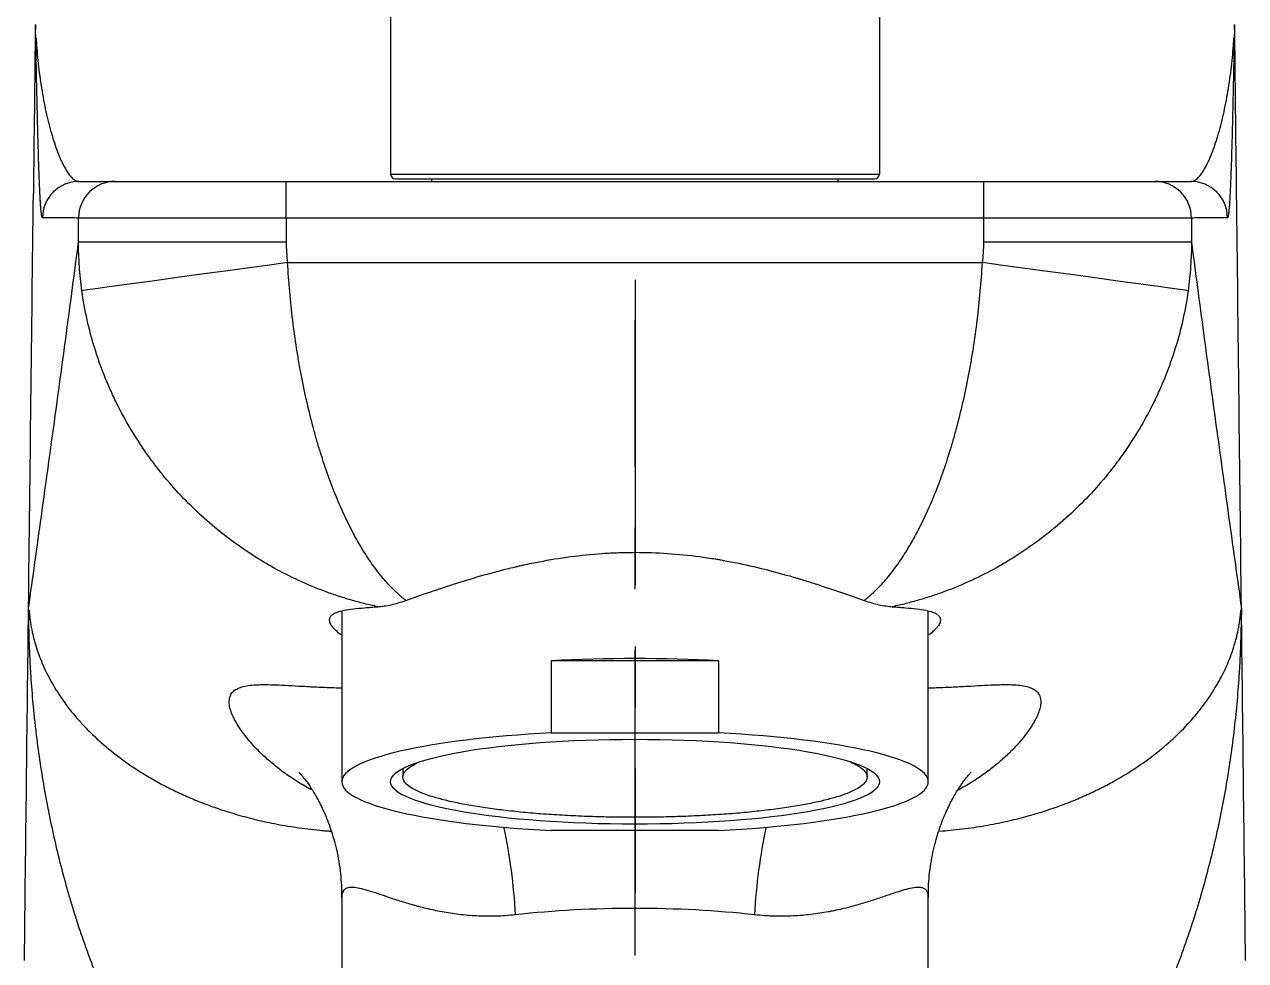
# Model space of a CAD drawing. Extents: x 0 to 1354, y 0 to 992.
# Drawn here: x 301.46 to 351.43, y 400.73 to 439.04 of the extents above; entities that cross this region are included whole.
import ezdxf

# ---------------------------------------------------------------- set-up
doc = ezdxf.new("R2010")
doc.units = 0
doc.header["$LTSCALE"] = 10
doc.header["$MEASUREMENT"] = 0
doc.linetypes.add('CENTER', pattern=[2, 1.25, -0.25, 0.25, -0.25])
doc.layers.add('1', color=7, linetype='CONTINUOUS')

msp = doc.modelspace()

# ---------------------------------------------------------------- linework, layer by layer
at = {"layer": '1', "color": 7, "linetype": 'Continuous', "lineweight": -3}
for p, q in [((316.447, 443.113), (316.447, 432.913)), ((336.447, 443.113), (336.447, 432.913)), ((316.447, 432.913), (336.447, 432.913)), ((312.176, 432.613), (340.718, 432.613)), ((312.176, 431.114), (312.176, 432.613)), ((316.647, 432.713), (336.247, 432.713)), ((318.128, 432.613), (318.128, 432.713)), ((334.765, 432.613), (334.765, 432.713)), ((340.718, 431.114), (340.718, 432.613)), ((340.718, 431.114), (312.176, 431.114)), ((312.23, 429.293), (340.664, 429.293)), ((314.447, 415.024), (314.447, 408.05)), ((338.447, 408.05), (338.447, 415.022)), ((329.875, 413.001), (323.019, 413.001)), ((323.019, 413.001), (323.019, 410.047)), ((329.875, 410.047), (329.875, 413.001)), ((323.019, 410.047), (329.875, 410.047)), ((316.947, 408.592), (316.947, 408.243)), ((335.947, 408.243), (335.947, 408.592)), ((329.875, 406.053), (323.019, 406.053)), ((314.447, 403.312), (314.447, 387.412)), ((338.447, 387.412), (338.447, 403.301))]:
    msp.add_line(p, q, dxfattribs=at)
at = {"layer": '1', "color": 7, "linetype": 'CENTER', "lineweight": -3}
msp.add_line((326.447, 428.585), (326.447, 403.499), dxfattribs=at)
at = {"layer": '1', "color": 1, "linetype": 'CENTER', "lineweight": -3}
msp.add_line((326.447, 380.934), (326.447, 426.94), dxfattribs=at)
at = {"layer": '1', "color": 7, "linetype": 'Continuous', "lineweight": -3}
for centre, start, end in [((316.647, 432.913), 180, 270), ((336.247, 432.913), 270, 0)]:
    msp.add_arc(centre, 0.2, start, end, dxfattribs=at)
for centre, major_axis, ratio, start_param, end_param in [((303.699, 431.113), (0, -1.5), 0.999847, 3.141593, 4.703272), ((305.177, 431.113), (0, -1.5), 0.999845, 3.141593, 4.711017), ((347.717, 431.113), (0, -1.5), 0.999845, 1.572168, 3.141593), ((349.194, 431.113), (0, -1.5), 0.999847, 1.579913, 3.141593), ((312.174, 430.118), (-8.5, 0.012), 0.000744, 4.71239, 6.265413), ((340.719, 430.118), (-8.5, -0.012), 0.000744, 3.159365, 4.712388), ((312.23, 429.286), (8.422, 1.145), 0.000738, 1.570696, 3.104867), ((340.664, 429.286), (8.422, -1.145), 0.000738, 0.036725, 1.570897), ((326.447, 411.004), (12, 0), 0.173648, 1.281109, 1.860483), ((326.447, 408.05), (-12, 0), 0.173648, 5.002076, 7.564295), ((326.447, 408.05), (-12, 0), 0.173648, 1.860483, 4.422702), ((317.684, 402.605), (-0.595, 9.481), 0.406895, 4.686872, 5.073986), ((335.209, 402.605), (-0.595, -9.481), 0.406895, 4.350792, 4.737906), ((326.447, 399.846), (12, 0), 0.251802, 1.151014, 1.990579)]:
    msp.add_ellipse(centre, major_axis=major_axis, ratio=ratio, start_param=start_param, end_param=end_param, dxfattribs=at)
msp.add_ellipse((326.447, 408.05), major_axis=(-10, 0), ratio=0.173648, dxfattribs=at)
for points in [[(301.909, 439.037), (301.882, 436.731), (301.855, 434.425), (301.828, 432.118)], [(301.93, 438.358), (301.923, 438.583), (301.916, 438.809), (301.909, 439.037)], [(350.984, 439.037), (350.977, 438.808), (350.97, 438.58), (350.963, 438.355)], [(351.065, 432.118), (351.038, 434.425), (351.011, 436.731), (350.984, 439.037)], [(301.921, 438.358), (301.928, 438.401), (301.935, 438.444), (301.941, 438.487)], [(350.953, 438.484), (350.959, 438.441), (350.965, 438.398), (350.972, 438.355)], [(301.63, 415.152), (301.696, 420.808), (301.762, 426.463), (301.828, 432.118)], [(351.263, 415.152), (351.197, 420.807), (351.131, 426.463), (351.065, 432.118)], [(303.676, 430.13), (303.676, 430.458), (303.676, 430.787), (303.677, 431.115)], [(312.176, 431.114), (312.175, 430.785), (312.175, 430.455), (312.174, 430.125)], [(340.719, 430.125), (340.719, 430.455), (340.718, 430.785), (340.718, 431.114)], [(349.217, 431.115), (349.217, 430.787), (349.218, 430.458), (349.218, 430.13)], [(303.813, 428.142), (303.767, 428.472), (303.699, 429.133), (303.676, 429.797), (303.676, 430.13)], [(312.174, 430.125), (312.174, 429.846), (312.192, 429.569), (312.23, 429.293)], [(340.664, 429.293), (340.701, 429.569), (340.72, 429.846), (340.719, 430.125)], [(349.218, 430.13), (349.218, 429.797), (349.195, 429.133), (349.126, 428.472), (349.08, 428.142)], [(301.462, 400.732), (301.518, 405.539), (301.574, 410.346), (301.63, 415.153)], [(301.653, 414.702), (301.652, 414.824), (301.653, 414.945), (301.655, 415.066)], [(351.239, 415.066), (351.241, 414.945), (351.241, 414.824), (351.241, 414.702)], [(351.432, 400.732), (351.376, 405.539), (351.32, 410.346), (351.263, 415.153)]]:
    msp.add_open_spline(points, degree=3, dxfattribs=at)
for points, knots in [([(302.15, 431.351), (302.145, 431.399), (302.14, 431.454), (302.128, 431.598), (302.121, 431.692), (302.112, 431.847), (302.108, 431.902), (302.102, 432.016), (302.099, 432.076), (302.09, 432.262), (302.084, 432.395), (302.066, 432.817), (302.055, 433.131), (302.038, 433.64), (302.033, 433.816), (302.025, 434.088), (302.023, 434.18), (302.017, 434.366), (302.015, 434.46), (302.002, 434.938), (301.993, 435.338), (301.979, 435.956), (301.974, 436.166), (301.965, 436.59), (301.96, 436.805), (301.954, 437.131), (301.952, 437.241), (301.947, 437.46), (301.945, 437.571), (301.941, 437.793), (301.939, 437.904), (301.935, 438.073), (301.934, 438.129), (301.932, 438.243), (301.931, 438.3), (301.93, 438.357)], [0, 0, 0, 0, 0.055147, 0.055147, 0.127828, 0.127828, 0.164168, 0.164168, 0.200509, 0.200509, 0.27319, 0.27319, 0.418552, 0.418552, 0.491233, 0.491233, 0.527573, 0.527573, 0.563914, 0.563914, 0.709276, 0.709276, 0.781957, 0.781957, 0.854638, 0.854638, 0.890978, 0.890978, 0.927319, 0.927319, 0.963659, 0.963659, 0.98183, 0.98183, 1, 1, 1, 1]), ([(301.941, 438.487), (301.943, 438.441), (301.946, 438.396), (301.951, 438.307), (301.954, 438.262), (301.963, 438.129), (301.969, 438.041), (301.991, 437.778), (302.007, 437.605), (302.044, 437.262), (302.064, 437.092), (302.109, 436.755), (302.134, 436.589), (302.214, 436.096), (302.274, 435.777), (302.376, 435.316), (302.411, 435.166), (302.485, 434.872), (302.524, 434.729), (302.644, 434.313), (302.73, 434.054), (302.864, 433.702), (302.91, 433.59), (302.98, 433.434), (303.004, 433.383), (303.052, 433.286), (303.076, 433.24), (303.148, 433.107), (303.197, 433.026), (303.296, 432.885), (303.346, 432.823), (303.446, 432.722), (303.496, 432.682), (303.598, 432.628), (303.648, 432.613), (303.699, 432.613)], [0, 0, 0, 0, 0.015625, 0.015625, 0.03125, 0.03125, 0.0625, 0.0625, 0.125, 0.125, 0.1875, 0.1875, 0.25, 0.25, 0.375, 0.375, 0.4375, 0.4375, 0.5, 0.5, 0.625, 0.625, 0.6875, 0.6875, 0.71875, 0.71875, 0.75, 0.75, 0.8125, 0.8125, 0.875, 0.875, 0.9375, 0.9375, 1, 1, 1, 1]), ([(349.194, 432.613), (349.245, 432.613), (349.296, 432.628), (349.397, 432.682), (349.448, 432.722), (349.548, 432.823), (349.598, 432.885), (349.696, 433.026), (349.745, 433.107), (349.842, 433.284), (349.889, 433.381), (349.96, 433.537), (349.983, 433.591), (350.029, 433.702), (350.051, 433.759), (350.164, 434.053), (350.249, 434.312), (350.369, 434.727), (350.408, 434.87), (350.482, 435.163), (350.517, 435.314), (350.585, 435.621), (350.617, 435.778), (350.678, 436.096), (350.706, 436.258), (350.759, 436.587), (350.784, 436.753), (350.829, 437.089), (350.849, 437.259), (350.886, 437.603), (350.903, 437.776), (350.924, 438.038), (350.931, 438.126), (350.94, 438.259), (350.942, 438.304), (350.948, 438.394), (350.95, 438.439), (350.953, 438.484)], [0, 0, 0, 0, 0.0625, 0.0625, 0.125, 0.125, 0.1875, 0.1875, 0.25, 0.25, 0.3125, 0.3125, 0.34375, 0.34375, 0.375, 0.375, 0.5, 0.5, 0.5625, 0.5625, 0.625, 0.625, 0.6875, 0.6875, 0.75, 0.75, 0.8125, 0.8125, 0.875, 0.875, 0.9375, 0.9375, 0.96875, 0.96875, 0.984375, 0.984375, 1, 1, 1, 1]), ([(350.963, 438.354), (350.962, 438.297), (350.961, 438.239), (350.959, 438.126), (350.958, 438.069), (350.955, 437.901), (350.953, 437.789), (350.946, 437.456), (350.942, 437.237), (350.933, 436.802), (350.929, 436.587), (350.919, 436.163), (350.915, 435.953), (350.905, 435.54), (350.901, 435.337), (350.893, 435.038), (350.891, 434.94), (350.886, 434.744), (350.884, 434.648), (350.876, 434.361), (350.871, 434.175), (350.861, 433.814), (350.855, 433.638), (350.839, 433.13), (350.828, 432.816), (350.813, 432.464), (350.81, 432.395), (350.805, 432.296), (350.804, 432.263), (350.801, 432.199), (350.793, 432.041), (350.785, 431.899), (350.772, 431.691), (350.766, 431.598), (350.755, 431.469), (350.751, 431.425), (350.747, 431.386)], [0, 0, 0, 0, 0.018408, 0.018408, 0.036816, 0.036816, 0.073632, 0.073632, 0.147265, 0.147265, 0.220897, 0.220897, 0.294529, 0.294529, 0.368161, 0.368161, 0.404978, 0.404978, 0.441794, 0.441794, 0.515426, 0.515426, 0.589058, 0.589058, 0.736323, 0.736323, 0.773139, 0.773139, 0.791547, 0.791547, 0.809955, 0.883587, 0.883587, 0.95722, 0.95722, 1, 1, 1, 1]), ([(303.699, 432.613), (303.945, 432.613), (304.191, 432.613), (304.683, 432.613), (304.93, 432.613), (305.177, 432.613)], [0, 0, 0, 0, 0.5, 0.5, 1, 1, 1, 1]), ([(305.177, 432.613), (305.181, 432.613), (305.211, 432.613), (305.285, 432.613), (305.346, 432.613), (305.358, 432.613), (305.385, 432.613), (305.427, 432.613), (305.475, 432.613), (305.579, 432.613), (305.737, 432.613), (305.935, 432.613), (306.099, 432.613), (306.156, 432.613), (306.246, 432.613), (306.277, 432.613), (306.339, 432.613), (306.37, 432.613), (306.531, 432.613), (306.804, 432.613), (307.11, 432.613), (307.432, 432.613), (307.602, 432.613), (307.824, 432.613), (307.869, 432.613), (307.959, 432.613), (308.096, 432.613), (308.235, 432.613), (308.518, 432.613), (308.906, 432.613), (309.316, 432.613), (309.63, 432.613), (309.737, 432.613), (309.898, 432.613), (309.952, 432.613), (310.061, 432.613), (310.115, 432.613), (310.387, 432.613), (310.825, 432.613), (311.271, 432.613), (311.721, 432.613), (311.947, 432.613), (312.176, 432.613)], [0, 0, 0, 0, 0.0625, 0.125, 0.125, 0.140625, 0.140625, 0.15625, 0.1875, 0.1875, 0.25, 0.3125, 0.3125, 0.34375, 0.34375, 0.359375, 0.359375, 0.375, 0.375, 0.4375, 0.5, 0.5, 0.5625, 0.5625, 0.578125, 0.578125, 0.59375, 0.625, 0.625, 0.6875, 0.75, 0.75, 0.78125, 0.78125, 0.796875, 0.796875, 0.8125, 0.8125, 0.875, 0.9375, 0.9375, 1, 1, 1, 1]), ([(340.718, 432.613), (340.946, 432.613), (341.401, 432.613), (341.851, 432.613), (342.131, 432.613), (342.187, 432.613), (342.299, 432.613), (342.465, 432.613), (342.628, 432.613), (342.953, 432.613), (343.378, 432.613), (343.787, 432.613), (344.087, 432.613), (344.187, 432.613), (344.334, 432.613), (344.383, 432.613), (344.479, 432.613), (344.527, 432.613), (344.764, 432.613), (345.129, 432.613), (345.465, 432.613), (345.787, 432.613), (345.941, 432.613), (346.124, 432.613), (346.16, 432.613), (346.231, 432.613), (346.335, 432.613), (346.434, 432.613), (346.625, 432.613), (346.861, 432.613), (347.06, 432.613), (347.194, 432.613), (347.236, 432.613), (347.296, 432.613), (347.316, 432.613), (347.353, 432.613), (347.371, 432.613), (347.457, 432.613), (347.573, 432.613), (347.646, 432.613), (347.698, 432.613), (347.713, 432.613), (347.717, 432.613)], [0, 0, 0, 0, 0.0625, 0.125, 0.125, 0.140625, 0.140625, 0.15625, 0.1875, 0.1875, 0.25, 0.3125, 0.3125, 0.34375, 0.34375, 0.359375, 0.359375, 0.375, 0.375, 0.4375, 0.5, 0.5, 0.5625, 0.5625, 0.578125, 0.578125, 0.59375, 0.625, 0.625, 0.6875, 0.75, 0.75, 0.78125, 0.78125, 0.796875, 0.796875, 0.8125, 0.8125, 0.875, 0.9375, 0.9375, 1, 1, 1, 1]), ([(347.717, 432.613), (347.964, 432.613), (348.21, 432.613), (348.703, 432.613), (348.948, 432.613), (349.194, 432.613)], [0, 0, 0, 0, 0.5, 0.5, 1, 1, 1, 1]), ([(302.2, 431.127), (302.192, 431.127), (302.184, 431.143), (302.17, 431.204), (302.162, 431.249), (302.154, 431.321), (302.152, 431.335), (302.15, 431.351)], [0, 0, 0, 0, 0.44618, 0.44618, 0.89236, 0.89236, 1, 1, 1, 1]), ([(350.747, 431.386), (350.744, 431.357), (350.741, 431.331), (350.731, 431.249), (350.724, 431.204), (350.709, 431.143), (350.702, 431.127), (350.694, 431.127)], [0, 0, 0, 0, 0.173213, 0.173213, 0.586606, 0.586606, 1, 1, 1, 1]), ([(303.677, 431.115), (303.43, 431.119), (303.183, 431.121), (302.691, 431.125), (302.445, 431.126), (302.2, 431.127)], [0, 0, 0, 0, 0.5, 0.5, 1, 1, 1, 1]), ([(312.176, 431.114), (311.898, 431.114), (311.623, 431.115), (311.077, 431.115), (310.806, 431.115), (310.269, 431.115), (310.003, 431.115), (309.673, 431.115), (309.607, 431.115), (309.476, 431.115), (309.41, 431.115), (309.214, 431.115), (309.085, 431.115), (308.703, 431.115), (308.206, 431.115), (307.735, 431.115), (307.391, 431.115), (307.278, 431.115), (307.111, 431.115), (307.056, 431.115), (306.946, 431.115), (306.891, 431.115), (306.622, 431.115), (306.416, 431.115), (306.025, 431.116), (305.653, 431.116), (305.321, 431.116), (305.127, 431.116), (305.069, 431.116), (305.013, 431.116), (304.976, 431.116), (304.957, 431.116), (304.867, 431.116), (304.797, 431.116), (304.598, 431.116), (304.357, 431.116), (304.165, 431.116), (304.039, 431.116), (304, 431.116), (303.947, 431.116), (303.93, 431.116), (303.897, 431.116), (303.882, 431.116), (303.809, 431.115), (303.719, 431.115), (303.682, 431.115), (303.677, 431.115)], [0, 0, 0, 0, 0.0625, 0.0625, 0.125, 0.125, 0.1875, 0.1875, 0.203125, 0.203125, 0.21875, 0.21875, 0.25, 0.25, 0.3125, 0.375, 0.375, 0.40625, 0.40625, 0.421875, 0.421875, 0.4375, 0.4375, 0.5, 0.5, 0.5625, 0.625, 0.625, 0.640625, 0.648437, 0.648437, 0.65625, 0.65625, 0.6875, 0.6875, 0.75, 0.8125, 0.8125, 0.84375, 0.84375, 0.859375, 0.859375, 0.875, 0.875, 0.9375, 1, 1, 1, 1]), ([(349.217, 431.115), (349.212, 431.115), (349.193, 431.115), (349.131, 431.115), (349.086, 431.115), (348.971, 431.116), (348.901, 431.116), (348.796, 431.116), (348.774, 431.116), (348.729, 431.116), (348.706, 431.116), (348.633, 431.116), (348.582, 431.116), (348.419, 431.116), (348.178, 431.116), (347.891, 431.116), (347.659, 431.116), (347.579, 431.116), (347.454, 431.116), (347.412, 431.116), (347.326, 431.116), (347.282, 431.116), (347.06, 431.116), (346.873, 431.116), (346.482, 431.115), (346.074, 431.115), (345.631, 431.115), (345.343, 431.115), (345.256, 431.115), (345.168, 431.115), (345.109, 431.115), (345.079, 431.115), (344.93, 431.115), (344.809, 431.115), (344.444, 431.115), (343.948, 431.115), (343.432, 431.115), (343.038, 431.115), (342.905, 431.115), (342.704, 431.115), (342.637, 431.115), (342.502, 431.115), (342.434, 431.115), (342.094, 431.115), (341.548, 431.115), (340.995, 431.114), (340.718, 431.114)], [0, 0, 0, 0, 0.0625, 0.0625, 0.125, 0.125, 0.1875, 0.1875, 0.203125, 0.203125, 0.21875, 0.21875, 0.25, 0.25, 0.3125, 0.375, 0.375, 0.40625, 0.40625, 0.421875, 0.421875, 0.4375, 0.4375, 0.5, 0.5, 0.5625, 0.625, 0.625, 0.640625, 0.648437, 0.648437, 0.65625, 0.65625, 0.6875, 0.6875, 0.75, 0.8125, 0.8125, 0.84375, 0.84375, 0.859375, 0.859375, 0.875, 0.875, 0.9375, 1, 1, 1, 1]), ([(350.694, 431.127), (350.448, 431.126), (350.202, 431.125), (349.71, 431.121), (349.464, 431.119), (349.217, 431.115)], [0, 0, 0, 0, 0.5, 0.5, 1, 1, 1, 1]), ([(301.63, 415.151), (301.805, 416.404), (301.98, 417.657), (302.328, 420.16), (302.501, 421.411), (302.844, 423.91), (303.014, 425.157), (303.265, 427.026), (303.349, 427.648), (303.514, 428.89), (303.595, 429.511), (303.676, 430.13)], [0, 0, 0, 0, 0.25, 0.25, 0.5, 0.5, 0.75, 0.75, 0.875, 0.875, 1, 1, 1, 1]), ([(349.218, 430.13), (349.298, 429.511), (349.38, 428.89), (349.545, 427.648), (349.628, 427.026), (349.88, 425.157), (350.05, 423.91), (350.393, 421.411), (350.566, 420.16), (350.913, 417.657), (351.088, 416.404), (351.264, 415.151)], [0, 0, 0, 0, 0.125, 0.125, 0.25, 0.25, 0.5, 0.5, 0.75, 0.75, 1, 1, 1, 1]), ([(317.072, 415.47), (317.035, 415.498), (316.998, 415.527), (316.924, 415.587), (316.887, 415.617), (316.777, 415.712), (316.63, 415.844), (316.485, 415.991), (316.376, 416.105), (316.34, 416.144), (316.268, 416.224), (316.232, 416.264), (316.053, 416.472), (315.771, 416.828), (315.497, 417.234), (315.295, 417.558), (315.228, 417.669), (315.129, 417.841), (315.096, 417.899), (315.03, 418.016), (314.997, 418.075), (314.835, 418.376), (314.583, 418.877), (314.344, 419.419), (314.113, 419.982), (314, 420.274), (313.783, 420.88), (313.678, 421.193), (313.552, 421.599), (313.527, 421.681), (313.477, 421.846), (313.452, 421.93), (313.38, 422.18), (313.333, 422.349), (313.195, 422.861), (313.108, 423.21), (312.945, 423.921), (312.869, 424.284), (312.762, 424.84), (312.728, 425.027), (312.678, 425.31), (312.662, 425.405), (312.631, 425.595), (312.616, 425.69), (312.541, 426.166), (312.434, 426.934), (312.351, 427.713), (312.281, 428.498), (312.252, 428.894), (312.23, 429.293)], [0, 0, 0, 0, 0.015625, 0.015625, 0.03125, 0.03125, 0.0625, 0.09375, 0.09375, 0.109375, 0.109375, 0.125, 0.125, 0.1875, 0.25, 0.25, 0.28125, 0.28125, 0.296875, 0.296875, 0.3125, 0.3125, 0.375, 0.4375, 0.4375, 0.5, 0.5, 0.5625, 0.5625, 0.578125, 0.578125, 0.59375, 0.59375, 0.625, 0.625, 0.6875, 0.6875, 0.75, 0.75, 0.78125, 0.78125, 0.796875, 0.796875, 0.8125, 0.8125, 0.875, 0.9375, 0.9375, 1, 1, 1, 1]), ([(335.821, 415.47), (335.859, 415.498), (335.896, 415.527), (335.969, 415.587), (336.006, 415.617), (336.117, 415.712), (336.263, 415.844), (336.409, 415.991), (336.517, 416.105), (336.553, 416.144), (336.625, 416.224), (336.661, 416.264), (336.84, 416.472), (337.122, 416.828), (337.396, 417.234), (337.598, 417.558), (337.665, 417.669), (337.765, 417.841), (337.798, 417.899), (337.864, 418.016), (337.896, 418.075), (338.059, 418.376), (338.311, 418.877), (338.549, 419.419), (338.781, 419.982), (338.893, 420.274), (339.11, 420.88), (339.215, 421.193), (339.342, 421.599), (339.367, 421.681), (339.417, 421.846), (339.441, 421.93), (339.514, 422.18), (339.561, 422.349), (339.699, 422.861), (339.785, 423.21), (339.948, 423.921), (340.025, 424.284), (340.132, 424.84), (340.166, 425.027), (340.215, 425.31), (340.231, 425.405), (340.263, 425.595), (340.278, 425.69), (340.353, 426.166), (340.46, 426.934), (340.542, 427.713), (340.612, 428.498), (340.641, 428.894), (340.664, 429.293)], [0, 0, 0, 0, 0.015625, 0.015625, 0.03125, 0.03125, 0.0625, 0.09375, 0.09375, 0.109375, 0.109375, 0.125, 0.125, 0.1875, 0.25, 0.25, 0.28125, 0.28125, 0.296875, 0.296875, 0.3125, 0.3125, 0.375, 0.4375, 0.4375, 0.5, 0.5, 0.5625, 0.5625, 0.578125, 0.578125, 0.59375, 0.59375, 0.625, 0.625, 0.6875, 0.6875, 0.75, 0.75, 0.78125, 0.78125, 0.796875, 0.796875, 0.8125, 0.8125, 0.875, 0.9375, 0.9375, 1, 1, 1, 1]), ([(315.919, 415.212), (315.827, 415.231), (315.734, 415.251), (315.551, 415.294), (315.459, 415.316), (315.184, 415.385), (314.819, 415.483), (314.366, 415.624), (314.096, 415.716), (313.916, 415.78), (313.827, 415.812), (313.38, 415.98), (312.675, 416.274), (311.992, 416.621), (311.486, 416.902), (311.236, 417.047), (310.988, 417.201), (310.824, 417.304), (310.742, 417.357), (310.336, 417.625), (309.704, 418.076), (309.106, 418.572), (308.527, 419.092), (308.246, 419.363), (307.703, 419.929), (307.44, 420.223), (307.123, 420.607), (307.06, 420.684), (306.936, 420.841), (306.875, 420.92), (306.692, 421.159), (306.574, 421.32), (306.229, 421.811), (306.012, 422.146), (305.603, 422.834), (305.411, 423.186), (305.144, 423.727), (305.058, 423.91), (304.955, 424.141), (304.935, 424.188), (304.894, 424.28), (304.835, 424.42), (304.777, 424.56), (304.59, 425.029), (304.322, 425.787), (304.116, 426.562), (303.941, 427.345), (303.869, 427.741), (303.813, 428.142)], [0, 0, 0, 0, 0.015625, 0.015625, 0.03125, 0.03125, 0.0625, 0.09375, 0.109375, 0.109375, 0.125, 0.125, 0.1875, 0.25, 0.25, 0.28125, 0.296875, 0.296875, 0.3125, 0.3125, 0.375, 0.4375, 0.4375, 0.5, 0.5, 0.5625, 0.5625, 0.578125, 0.578125, 0.59375, 0.59375, 0.625, 0.625, 0.6875, 0.6875, 0.75, 0.75, 0.78125, 0.78125, 0.789062, 0.789062, 0.796875, 0.8125, 0.8125, 0.875, 0.9375, 0.9375, 1, 1, 1, 1]), ([(349.08, 428.142), (349.025, 427.741), (348.953, 427.345), (348.778, 426.562), (348.571, 425.787), (348.303, 425.029), (348.116, 424.56), (348.059, 424.42), (347.999, 424.28), (347.959, 424.188), (347.939, 424.141), (347.836, 423.91), (347.75, 423.727), (347.482, 423.186), (347.291, 422.834), (346.882, 422.146), (346.665, 421.811), (346.319, 421.32), (346.201, 421.159), (346.019, 420.92), (345.957, 420.841), (345.833, 420.684), (345.77, 420.607), (345.454, 420.223), (345.191, 419.929), (344.647, 419.363), (344.367, 419.092), (343.787, 418.572), (343.19, 418.076), (342.558, 417.625), (342.151, 417.357), (342.07, 417.304), (341.905, 417.201), (341.658, 417.047), (341.407, 416.902), (340.902, 416.621), (340.218, 416.274), (339.514, 415.98), (339.067, 415.812), (338.977, 415.78), (338.798, 415.716), (338.528, 415.624), (338.075, 415.483), (337.71, 415.385), (337.435, 415.316), (337.343, 415.294), (337.159, 415.251), (337.067, 415.231), (336.975, 415.212)], [0, 0, 0, 0, 0.0625, 0.0625, 0.125, 0.1875, 0.1875, 0.203125, 0.210938, 0.210938, 0.21875, 0.21875, 0.25, 0.25, 0.3125, 0.3125, 0.375, 0.375, 0.40625, 0.40625, 0.421875, 0.421875, 0.4375, 0.4375, 0.5, 0.5, 0.5625, 0.5625, 0.625, 0.6875, 0.6875, 0.703125, 0.703125, 0.71875, 0.75, 0.75, 0.8125, 0.875, 0.875, 0.890625, 0.890625, 0.90625, 0.9375, 0.96875, 0.96875, 0.984375, 0.984375, 1, 1, 1, 1]), ([(317.072, 415.47), (317.364, 415.571), (317.672, 415.679), (318.08, 415.819), (318.163, 415.848), (318.289, 415.89), (318.331, 415.904), (318.416, 415.933), (318.629, 416.004), (318.846, 416.076), (319.377, 416.247), (319.743, 416.36), (320.498, 416.578), (320.888, 416.683), (321.391, 416.806), (321.492, 416.831), (321.646, 416.866), (321.697, 416.878), (321.8, 416.901), (322.058, 416.959), (322.318, 417.012), (322.946, 417.133), (323.371, 417.203), (324.231, 417.317), (324.667, 417.361), (325.33, 417.406), (325.553, 417.418), (325.833, 417.427), (325.889, 417.429), (326.001, 417.432), (326.17, 417.435), (326.337, 417.437), (326.896, 417.437), (327.339, 417.421), (328.219, 417.362), (328.655, 417.318), (329.306, 417.231), (329.522, 417.2), (329.791, 417.156), (329.844, 417.147), (329.952, 417.128), (330.112, 417.1), (330.271, 417.071), (330.796, 416.97), (331.206, 416.879), (332.006, 416.683), (332.396, 416.578), (332.871, 416.441), (333.012, 416.399), (333.153, 416.357), (333.246, 416.329), (333.292, 416.315), (333.523, 416.244), (333.704, 416.187), (334.235, 416.015), (334.574, 415.902), (335.22, 415.68), (335.529, 415.572), (335.821, 415.47)], [0, 0, 0, 0, 0.0625, 0.0625, 0.078125, 0.078125, 0.085938, 0.085938, 0.09375, 0.125, 0.125, 0.1875, 0.1875, 0.25, 0.25, 0.265625, 0.265625, 0.273438, 0.273438, 0.28125, 0.3125, 0.3125, 0.375, 0.375, 0.4375, 0.4375, 0.46875, 0.46875, 0.476563, 0.476563, 0.484375, 0.5, 0.5, 0.5625, 0.5625, 0.625, 0.625, 0.65625, 0.65625, 0.664063, 0.664063, 0.671875, 0.6875, 0.6875, 0.75, 0.75, 0.8125, 0.8125, 0.828125, 0.835938, 0.835938, 0.84375, 0.84375, 0.875, 0.875, 0.9375, 0.9375, 1, 1, 1, 1]), ([(315.919, 415.212), (316.091, 415.224), (316.274, 415.252), (316.658, 415.338), (316.86, 415.396), (317.072, 415.47)], [0, 0, 0, 0, 0.5, 0.5, 1, 1, 1, 1]), ([(335.821, 415.47), (336.033, 415.396), (336.235, 415.338), (336.62, 415.252), (336.802, 415.224), (336.975, 415.212)], [0, 0, 0, 0, 0.5, 0.5, 1, 1, 1, 1]), ([(301.643, 414.72), (301.643, 414.731), (301.641, 414.753), (301.639, 414.786), (301.637, 414.818), (301.636, 414.85), (301.635, 414.881), (301.633, 414.912), (301.632, 414.943), (301.631, 414.974), (301.631, 415.005), (301.63, 415.035), (301.63, 415.065), (301.63, 415.094), (301.63, 415.124), (301.63, 415.143), (301.63, 415.153)], [0, 0, 0, 0, 0.072845, 0.14547, 0.217875, 0.290061, 0.362028, 0.433778, 0.50531, 0.576625, 0.647724, 0.718608, 0.789277, 0.859731, 0.929972, 1, 1, 1, 1]), ([(301.655, 415.066), (301.656, 415.044), (301.657, 415.024), (301.66, 414.985), (301.662, 414.966), (301.666, 414.911), (301.67, 414.877), (301.677, 414.809), (301.681, 414.776), (301.689, 414.71), (301.693, 414.678), (301.707, 414.582), (301.717, 414.519), (301.738, 414.393), (301.75, 414.33), (301.787, 414.144), (301.816, 414.02), (301.88, 413.774), (301.915, 413.652), (302.033, 413.285), (302.125, 413.043), (302.338, 412.56), (302.459, 412.32), (302.73, 411.843), (302.881, 411.606), (303.215, 411.134), (303.397, 410.9), (303.647, 410.61), (303.698, 410.552), (303.802, 410.437), (303.855, 410.379), (304.018, 410.207), (304.131, 410.093), (304.482, 409.753), (304.734, 409.53), (305.277, 409.092), (305.568, 408.877), (305.959, 408.614), (306.039, 408.562), (306.201, 408.458), (306.283, 408.407), (306.534, 408.253), (306.707, 408.153), (307.065, 407.954), (307.25, 407.857), (307.633, 407.666), (307.83, 407.573), (308.24, 407.39), (308.451, 407.301), (308.889, 407.128), (309.116, 407.044), (309.469, 406.923), (309.588, 406.883), (309.832, 406.805), (309.956, 406.767), (310.333, 406.655), (310.593, 406.585), (311.13, 406.453), (311.408, 406.391), (311.983, 406.278), (312.281, 406.226), (312.899, 406.136), (313.22, 406.096), (313.639, 406.057), (313.723, 406.049), (313.87, 406.037), (313.933, 406.033), (313.996, 406.028)], [0, 0, 0, 0, 0.004247, 0.004247, 0.008494, 0.008494, 0.016988, 0.016988, 0.025482, 0.025482, 0.033975, 0.033975, 0.050963, 0.050963, 0.067951, 0.067951, 0.101926, 0.101926, 0.135902, 0.135902, 0.203853, 0.203853, 0.271804, 0.271804, 0.339755, 0.339755, 0.407706, 0.407706, 0.424693, 0.424693, 0.441681, 0.441681, 0.475657, 0.475657, 0.543608, 0.543608, 0.611558, 0.611558, 0.628546, 0.628546, 0.645534, 0.645534, 0.679509, 0.679509, 0.713485, 0.713485, 0.74746, 0.74746, 0.781436, 0.781436, 0.815411, 0.815411, 0.832399, 0.832399, 0.849387, 0.849387, 0.883362, 0.883362, 0.917338, 0.917338, 0.951313, 0.951313, 0.985289, 0.985289, 0.993782, 0.993782, 1, 1, 1, 1]), ([(314.42, 414.056), (314.338, 414.117), (314.267, 414.177), (314.17, 414.27), (314.137, 414.304), (314.094, 414.355), (314.08, 414.371), (314.055, 414.404), (314.044, 414.42), (313.991, 414.499), (313.964, 414.559), (313.942, 414.668), (313.95, 414.769), (314.019, 414.852), (314.094, 414.908), (314.123, 414.926), (314.173, 414.951), (314.19, 414.959), (314.227, 414.974), (314.246, 414.982), (314.347, 415.018), (314.442, 415.043), (314.661, 415.088), (314.784, 415.107), (315.06, 415.14), (315.212, 415.156), (315.42, 415.173), (315.462, 415.177), (315.549, 415.184), (315.593, 415.187), (315.729, 415.198), (315.822, 415.205), (315.919, 415.212)], [0, 0, 0, 0, 0.084971, 0.084971, 0.135806, 0.135806, 0.161223, 0.161223, 0.186641, 0.186641, 0.288311, 0.288311, 0.38998, 0.49165, 0.49165, 0.542485, 0.542485, 0.567903, 0.567903, 0.59332, 0.59332, 0.69499, 0.69499, 0.79666, 0.79666, 0.89833, 0.89833, 0.923748, 0.923748, 0.949165, 0.949165, 1, 1, 1, 1]), ([(336.975, 415.212), (337.071, 415.205), (337.164, 415.198), (337.277, 415.189), (337.3, 415.187), (337.344, 415.184), (337.366, 415.182), (337.431, 415.177), (337.474, 415.173), (337.682, 415.156), (337.834, 415.14), (338.109, 415.107), (338.233, 415.088), (338.451, 415.044), (338.546, 415.018), (338.667, 414.975), (338.704, 414.959), (338.745, 414.939), (338.753, 414.934), (338.768, 414.926), (338.791, 414.913), (338.811, 414.899), (338.874, 414.852), (338.909, 414.811), (338.948, 414.719), (338.952, 414.668), (338.93, 414.559), (338.903, 414.5), (338.84, 414.405), (338.815, 414.373), (338.757, 414.305), (338.724, 414.271), (338.628, 414.179), (338.558, 414.12), (338.479, 414.06)], [0, 0, 0, 0, 0.050909, 0.050909, 0.063636, 0.063636, 0.076363, 0.076363, 0.101817, 0.101817, 0.203635, 0.203635, 0.305452, 0.305452, 0.40727, 0.40727, 0.458179, 0.458179, 0.470906, 0.470906, 0.483633, 0.509087, 0.509087, 0.610905, 0.610905, 0.712722, 0.712722, 0.81454, 0.81454, 0.865448, 0.865448, 0.916357, 0.916357, 1, 1, 1, 1]), ([(338.919, 406.03), (339.063, 406.04), (339.206, 406.052), (339.514, 406.081), (339.678, 406.099), (340.003, 406.139), (340.162, 406.16), (340.629, 406.229), (340.928, 406.281), (341.504, 406.395), (341.782, 406.457), (342.318, 406.589), (342.577, 406.66), (343.079, 406.809), (343.321, 406.887), (343.79, 407.049), (344.017, 407.133), (344.292, 407.242), (344.347, 407.264), (344.455, 407.308), (344.509, 407.331), (344.669, 407.398), (344.773, 407.443), (345.081, 407.581), (345.279, 407.675), (345.661, 407.866), (345.845, 407.964), (346.38, 408.26), (346.711, 408.464), (347.331, 408.881), (347.62, 409.095), (348.16, 409.53), (348.41, 409.752), (348.877, 410.203), (349.093, 410.431), (349.392, 410.779), (349.488, 410.895), (349.625, 411.071), (349.67, 411.13), (349.758, 411.248), (349.801, 411.307), (350.01, 411.602), (350.161, 411.84), (350.434, 412.318), (350.555, 412.558), (350.768, 413.041), (350.861, 413.284), (350.959, 413.59), (350.977, 413.651), (351.013, 413.774), (351.03, 413.835), (351.078, 414.02), (351.106, 414.144), (351.144, 414.33), (351.155, 414.393), (351.177, 414.518), (351.187, 414.582), (351.2, 414.678), (351.205, 414.71), (351.213, 414.776), (351.217, 414.809), (351.224, 414.877), (351.227, 414.911), (351.232, 414.966), (351.233, 414.985), (351.236, 415.024), (351.238, 415.044), (351.239, 415.066)], [0, 0, 0, 0, 0.01431, 0.01431, 0.031304, 0.031304, 0.048299, 0.048299, 0.082288, 0.082288, 0.116277, 0.116277, 0.150267, 0.150267, 0.184256, 0.184256, 0.218245, 0.218245, 0.226743, 0.226743, 0.23524, 0.23524, 0.252235, 0.252235, 0.286224, 0.286224, 0.320213, 0.320213, 0.388192, 0.388192, 0.456171, 0.456171, 0.524149, 0.524149, 0.592128, 0.592128, 0.626117, 0.626117, 0.643112, 0.643112, 0.660107, 0.660107, 0.728085, 0.728085, 0.796064, 0.796064, 0.864043, 0.864043, 0.881037, 0.881037, 0.898032, 0.898032, 0.932021, 0.932021, 0.949016, 0.949016, 0.966011, 0.966011, 0.974508, 0.974508, 0.983005, 0.983005, 0.991503, 0.991503, 0.995751, 0.995751, 1, 1, 1, 1]), ([(351.263, 415.152), (351.264, 415.143), (351.264, 415.123), (351.264, 415.094), (351.264, 415.064), (351.263, 415.034), (351.263, 415.004), (351.262, 414.974), (351.261, 414.943), (351.26, 414.912), (351.259, 414.881), (351.258, 414.849), (351.256, 414.817), (351.254, 414.785), (351.252, 414.753), (351.251, 414.731), (351.25, 414.72)], [0, 0, 0, 0, 0.070252, 0.140682, 0.211292, 0.282081, 0.353051, 0.424202, 0.495535, 0.56705, 0.638748, 0.710629, 0.782694, 0.854944, 0.927379, 1, 1, 1, 1]), ([(314.434, 387.824), (314.236, 387.927), (314.041, 388.033), (313.492, 388.349), (313.145, 388.568), (312.467, 389.029), (312.138, 389.273), (311.496, 389.781), (311.186, 390.045), (310.589, 390.586), (310.3, 390.865), (309.743, 391.437), (309.474, 391.729), (309.084, 392.178), (308.957, 392.329), (308.705, 392.635), (308.582, 392.789), (308.217, 393.256), (307.982, 393.572), (307.64, 394.055), (307.472, 394.298), (307.308, 394.544), (307.2, 394.708), (307.146, 394.791), (306.88, 395.204), (306.675, 395.538), (306.28, 396.213), (306.09, 396.553), (305.541, 397.583), (305.202, 398.281), (304.733, 399.344), (304.583, 399.701), (304.367, 400.241), (304.296, 400.422), (304.158, 400.784), (304.091, 400.965), (303.893, 401.511), (303.768, 401.876), (303.589, 402.426), (303.531, 402.61), (303.418, 402.978), (303.362, 403.162), (303.093, 404.085), (302.9, 404.826), (302.557, 406.316), (302.406, 407.065), (302.145, 408.569), (302.034, 409.325), (301.922, 410.275), (301.9, 410.465), (301.86, 410.846), (301.841, 411.037), (301.789, 411.61), (301.758, 411.993), (301.721, 412.569), (301.709, 412.761), (301.689, 413.146), (301.68, 413.339), (301.669, 413.63), (301.666, 413.727), (301.659, 413.922), (301.656, 414.019), (301.651, 414.216), (301.649, 414.315), (301.647, 414.465), (301.646, 414.516), (301.644, 414.617), (301.644, 414.669), (301.643, 414.721)], [0, 0, 0, 0, 0.020254, 0.020254, 0.057937, 0.057937, 0.095619, 0.095619, 0.133302, 0.133302, 0.170984, 0.170984, 0.208667, 0.208667, 0.227508, 0.227508, 0.24635, 0.24635, 0.284032, 0.284032, 0.302873, 0.312294, 0.312294, 0.321715, 0.321715, 0.359397, 0.359397, 0.39708, 0.39708, 0.472445, 0.472445, 0.510127, 0.510127, 0.528968, 0.528968, 0.54781, 0.54781, 0.585492, 0.585492, 0.604333, 0.604333, 0.623175, 0.623175, 0.69854, 0.69854, 0.773905, 0.773905, 0.84927, 0.84927, 0.868111, 0.868111, 0.886952, 0.886952, 0.924635, 0.924635, 0.943476, 0.943476, 0.962317, 0.962317, 0.971738, 0.971738, 0.981159, 0.981159, 0.990579, 0.990579, 0.99529, 0.99529, 1, 1, 1, 1]), ([(351.25, 414.721), (351.25, 414.669), (351.249, 414.617), (351.248, 414.516), (351.247, 414.465), (351.244, 414.315), (351.242, 414.216), (351.237, 414.02), (351.234, 413.922), (351.228, 413.727), (351.225, 413.63), (351.213, 413.34), (351.204, 413.147), (351.184, 412.762), (351.173, 412.57), (351.135, 411.995), (351.105, 411.612), (351.035, 410.848), (350.995, 410.467), (350.859, 409.327), (350.749, 408.572), (350.489, 407.069), (350.338, 406.321), (349.995, 404.835), (349.803, 404.095), (349.535, 403.176), (349.48, 402.992), (349.368, 402.626), (349.194, 402.077), (349.007, 401.531), (348.615, 400.445), (348.329, 399.727), (347.977, 398.927), (347.937, 398.838), (347.857, 398.661), (347.736, 398.396), (347.612, 398.133), (347.358, 397.609), (347.182, 397.263), (346.635, 396.235), (346.244, 395.564), (345.613, 394.58), (345.395, 394.256), (344.944, 393.616), (344.71, 393.301), (344.347, 392.834), (344.224, 392.679), (343.973, 392.372), (343.845, 392.22), (343.455, 391.769), (343.184, 391.473), (342.833, 391.111), (342.762, 391.039), (342.619, 390.896), (342.404, 390.684), (342.183, 390.477), (341.735, 390.069), (341.428, 389.806), (340.794, 389.302), (340.468, 389.06), (339.795, 388.598), (339.448, 388.378), (338.884, 388.051), (338.674, 387.936), (338.46, 387.825)], [0, 0, 0, 0, 0.004704, 0.004704, 0.009408, 0.009408, 0.018815, 0.018815, 0.028223, 0.028223, 0.03763, 0.03763, 0.056445, 0.056445, 0.07526, 0.07526, 0.11289, 0.11289, 0.15052, 0.15052, 0.22578, 0.22578, 0.30104, 0.30104, 0.376301, 0.376301, 0.395116, 0.395116, 0.413931, 0.451561, 0.451561, 0.526821, 0.526821, 0.536228, 0.536228, 0.545636, 0.564451, 0.564451, 0.602081, 0.602081, 0.677341, 0.677341, 0.714971, 0.714971, 0.752601, 0.752601, 0.771416, 0.771416, 0.790231, 0.790231, 0.827861, 0.827861, 0.837269, 0.837269, 0.846676, 0.865491, 0.865491, 0.903121, 0.903121, 0.940751, 0.940751, 0.978382, 0.978382, 1, 1, 1, 1]), ([(313.184, 407.728), (313.085, 407.782), (312.988, 407.836), (312.696, 408.009), (312.508, 408.128), (312.156, 408.369), (311.991, 408.491), (311.68, 408.734), (311.535, 408.856), (311.263, 409.098), (311.137, 409.218), (310.904, 409.454), (310.797, 409.57), (310.6, 409.798), (310.511, 409.909), (310.349, 410.126), (310.204, 410.337), (310.092, 410.534), (310.032, 410.652), (310.021, 410.676), (309.999, 410.722), (309.989, 410.745), (309.96, 410.813), (309.942, 410.857), (309.896, 410.986), (309.851, 411.148), (309.835, 411.363), (309.869, 411.547), (309.927, 411.65), (309.974, 411.707), (309.984, 411.718), (310.005, 411.74), (310.038, 411.772), (310.076, 411.8), (310.159, 411.854), (310.224, 411.884), (310.371, 411.936), (310.453, 411.957), (310.638, 411.99), (310.74, 412.002), (310.908, 412.014), (310.966, 412.018), (311.058, 412.021), (311.089, 412.022), (311.152, 412.023), (311.185, 412.024), (311.35, 412.025), (311.492, 412.023), (311.798, 412.013), (311.961, 412.006), (312.31, 411.989), (312.495, 411.978), (312.792, 411.962), (312.894, 411.956), (313.052, 411.947), (313.105, 411.945), (313.214, 411.939), (313.269, 411.936), (313.548, 411.922), (313.783, 411.912), (314.156, 411.899), (314.284, 411.895), (314.417, 411.892)], [0, 0, 0, 0, 0.01958, 0.01958, 0.061285, 0.061285, 0.10299, 0.10299, 0.144695, 0.144695, 0.1864, 0.1864, 0.228105, 0.228105, 0.26981, 0.26981, 0.311515, 0.35322, 0.35322, 0.363646, 0.363646, 0.374072, 0.374072, 0.394925, 0.394925, 0.436629, 0.478334, 0.520039, 0.561744, 0.561744, 0.57217, 0.57217, 0.582597, 0.603449, 0.603449, 0.645154, 0.645154, 0.686859, 0.686859, 0.728564, 0.728564, 0.749416, 0.749416, 0.759842, 0.759842, 0.770269, 0.770269, 0.811973, 0.811973, 0.853678, 0.853678, 0.895383, 0.895383, 0.916236, 0.916236, 0.926662, 0.926662, 0.937088, 0.937088, 0.978793, 0.978793, 1, 1, 1, 1]), ([(338.469, 411.892), (338.471, 411.892), (338.474, 411.892), (338.541, 411.893), (338.606, 411.895), (338.702, 411.898), (338.734, 411.899), (338.797, 411.901), (339.08, 411.91), (339.344, 411.922), (339.788, 411.944), (339.997, 411.956), (340.392, 411.978), (340.578, 411.988), (340.927, 412.006), (341.091, 412.013), (341.283, 412.019), (341.321, 412.02), (341.395, 412.022), (341.504, 412.024), (341.607, 412.024), (341.805, 412.023), (341.927, 412.019), (342.15, 412.002), (342.252, 411.99), (342.436, 411.958), (342.519, 411.937), (342.667, 411.886), (342.732, 411.855), (342.801, 411.811), (342.815, 411.802), (342.84, 411.783), (342.853, 411.773), (342.888, 411.742), (342.909, 411.721), (342.966, 411.652), (343.023, 411.55), (343.058, 411.366), (343.043, 411.152), (342.999, 410.99), (342.953, 410.861), (342.936, 410.817), (342.897, 410.727), (342.875, 410.68), (342.804, 410.539), (342.749, 410.44), (342.621, 410.237), (342.548, 410.131), (342.387, 409.914), (342.297, 409.803), (342.149, 409.631), (342.098, 409.574), (341.99, 409.457), (341.934, 409.398), (341.759, 409.221), (341.633, 409.101), (341.363, 408.86), (341.219, 408.738), (340.91, 408.496), (340.745, 408.374), (340.393, 408.133), (340.206, 408.014), (339.907, 407.837), (339.804, 407.779), (339.682, 407.713), (339.666, 407.704), (339.65, 407.695)], [0, 0, 0, 0, 0.000353, 0.000353, 0.010733, 0.010733, 0.015924, 0.015924, 0.021114, 0.062636, 0.062636, 0.104158, 0.104158, 0.145681, 0.145681, 0.187203, 0.187203, 0.197583, 0.197583, 0.207964, 0.228725, 0.228725, 0.270247, 0.270247, 0.311769, 0.311769, 0.353292, 0.353292, 0.394814, 0.394814, 0.405194, 0.405194, 0.415575, 0.415575, 0.436336, 0.436336, 0.477858, 0.51938, 0.560903, 0.602425, 0.602425, 0.623186, 0.623186, 0.643947, 0.643947, 0.685469, 0.685469, 0.726992, 0.726992, 0.768514, 0.768514, 0.789275, 0.789275, 0.810036, 0.810036, 0.851558, 0.851558, 0.89308, 0.89308, 0.934603, 0.934603, 0.976125, 0.976125, 0.996886, 0.996886, 1, 1, 1, 1]), ([(326.447, 406.594), (326.136, 406.594), (325.825, 406.596), (325.206, 406.607), (324.898, 406.615), (324.289, 406.636), (323.987, 406.649), (323.392, 406.681), (323.099, 406.699), (322.524, 406.74), (322.243, 406.763), (321.694, 406.814), (321.16, 406.87), (320.41, 406.966), (319.718, 407.075), (319.091, 407.195), (318.535, 407.326), (318.215, 407.418), (317.922, 407.513), (317.789, 407.562), (317.551, 407.662), (317.446, 407.713), (317.266, 407.816), (317.19, 407.869), (317.069, 407.975), (317.023, 408.028), (316.962, 408.136), (316.947, 408.189), (316.947, 408.297), (316.962, 408.351), (317.023, 408.459), (317.069, 408.512), (317.19, 408.618), (317.266, 408.671), (317.404, 408.75), (317.456, 408.777), (317.513, 408.804)], [0, 0, 0, 0, 0.051193, 0.051193, 0.102386, 0.102386, 0.153578, 0.153578, 0.204771, 0.204771, 0.255964, 0.255964, 0.307157, 0.35835, 0.409542, 0.460735, 0.511928, 0.563121, 0.563121, 0.614313, 0.614313, 0.665506, 0.665506, 0.716699, 0.716699, 0.767892, 0.767892, 0.819085, 0.819085, 0.870277, 0.870277, 0.92147, 0.92147, 0.972663, 0.972663, 1, 1, 1, 1]), ([(335.262, 408.858), (335.366, 408.814), (335.457, 408.768), (335.628, 408.671), (335.704, 408.618), (335.825, 408.512), (335.871, 408.459), (335.932, 408.351), (335.947, 408.297), (335.947, 408.189), (335.932, 408.136), (335.871, 408.028), (335.825, 407.975), (335.704, 407.869), (335.628, 407.816), (335.447, 407.713), (335.343, 407.662), (335.105, 407.562), (334.972, 407.513), (334.678, 407.418), (334.358, 407.326), (333.802, 407.195), (333.175, 407.075), (332.483, 406.966), (331.733, 406.87), (331.199, 406.814), (330.651, 406.763), (330.37, 406.74), (329.795, 406.699), (329.502, 406.681), (328.907, 406.649), (328.605, 406.636), (327.995, 406.615), (327.687, 406.607), (327.069, 406.596), (326.758, 406.594), (326.447, 406.594)], [0, 0, 0, 0, 0.044746, 0.044746, 0.095023, 0.095023, 0.145299, 0.145299, 0.195576, 0.195576, 0.245852, 0.245852, 0.296129, 0.296129, 0.346405, 0.346405, 0.396682, 0.396682, 0.446958, 0.446958, 0.497235, 0.547511, 0.597788, 0.648064, 0.698341, 0.748617, 0.748617, 0.798894, 0.798894, 0.84917, 0.84917, 0.899447, 0.899447, 0.949723, 0.949723, 1, 1, 1, 1]), ([(312.694, 408.431), (312.694, 408.431), (312.706, 408.419), (312.782, 408.34), (312.949, 408.138), (313.174, 407.824), (313.44, 407.389), (313.725, 406.822), (314.006, 406.114), (314.248, 405.265), (314.411, 404.314), (314.443, 403.646), (314.442, 403.311)], [0, 0, 0, 0, 0.063113, 0.176943, 0.280504, 0.377707, 0.472815, 0.568519, 0.668631, 0.775752, 0.890189, 1, 1, 1, 1]), ([(338.461, 403.301), (338.454, 403.484), (338.455, 404), (338.558, 404.811), (338.754, 405.684), (339.006, 406.435), (339.279, 407.055), (339.546, 407.549), (339.788, 407.925), (339.988, 408.193), (340.132, 408.363), (340.19, 408.423), (340.198, 408.431), (340.198, 408.431)], [0, 0, 0, 0, 0.059814, 0.17096, 0.276211, 0.37538, 0.469097, 0.559568, 0.650104, 0.743707, 0.84354, 0.953009, 1, 1, 1, 1]), ([(321.556, 402.605), (321.281, 402.574), (321.01, 402.556), (320.677, 402.546), (320.61, 402.545), (320.479, 402.544), (320.283, 402.544), (320.092, 402.551), (319.715, 402.569), (319.472, 402.591), (319, 402.648), (318.771, 402.684), (318.328, 402.765), (318.113, 402.812), (317.802, 402.887), (317.7, 402.913), (317.55, 402.952), (317.5, 402.966), (317.402, 402.993), (317.354, 403.007), (317.115, 403.075), (316.932, 403.132), (316.586, 403.243), (316.422, 403.298), (316.111, 403.402), (315.964, 403.452), (315.757, 403.521), (315.69, 403.542), (315.593, 403.573), (315.562, 403.583), (315.5, 403.601), (315.469, 403.61), (315.32, 403.653), (315.104, 403.708), (314.93, 403.729), (314.776, 403.729), (314.71, 403.719), (314.627, 403.687), (314.602, 403.673), (314.569, 403.649), (314.559, 403.64), (314.539, 403.62), (314.53, 403.61), (314.488, 403.554), (314.467, 403.497), (314.45, 403.395), (314.447, 403.356), (314.447, 403.314)], [0, 0, 0, 0, 0.064387, 0.064387, 0.080484, 0.080484, 0.096581, 0.128775, 0.128775, 0.193162, 0.193162, 0.257549, 0.257549, 0.321937, 0.321937, 0.35413, 0.35413, 0.370227, 0.370227, 0.386324, 0.386324, 0.450712, 0.450712, 0.515099, 0.515099, 0.579486, 0.579486, 0.61168, 0.61168, 0.627777, 0.627777, 0.643874, 0.643874, 0.708261, 0.772648, 0.772648, 0.837036, 0.837036, 0.869229, 0.869229, 0.885326, 0.885326, 0.901423, 0.901423, 0.96581, 0.96581, 1, 1, 1, 1]), ([(338.447, 403.314), (338.447, 403.354), (338.444, 403.391), (338.434, 403.459), (338.426, 403.49), (338.409, 403.533), (338.403, 403.546), (338.39, 403.572), (338.382, 403.584), (338.358, 403.618), (338.339, 403.638), (338.305, 403.663), (338.294, 403.671), (338.269, 403.685), (338.256, 403.691), (338.186, 403.718), (338.12, 403.729), (337.967, 403.729), (337.793, 403.709), (337.577, 403.654), (337.429, 403.612), (337.399, 403.603), (337.337, 403.584), (337.305, 403.574), (337.208, 403.544), (337.141, 403.522), (337.038, 403.488), (337.002, 403.476), (336.931, 403.452), (336.894, 403.44), (336.784, 403.403), (336.708, 403.377), (336.473, 403.298), (336.309, 403.243), (335.963, 403.132), (335.782, 403.076), (335.402, 402.967), (335.204, 402.914), (334.893, 402.839), (334.787, 402.815), (334.625, 402.78), (334.57, 402.768), (334.46, 402.746), (334.404, 402.736), (334.124, 402.684), (333.893, 402.648), (333.418, 402.59), (333.174, 402.569), (332.672, 402.544), (332.414, 402.541), (332.083, 402.55), (332.016, 402.553), (331.882, 402.559), (331.814, 402.563), (331.611, 402.577), (331.475, 402.59), (331.338, 402.605)], [0, 0, 0, 0, 0.032757, 0.032757, 0.064999, 0.064999, 0.08112, 0.08112, 0.09724, 0.09724, 0.129482, 0.129482, 0.145602, 0.145602, 0.161723, 0.161723, 0.226206, 0.226206, 0.290689, 0.355172, 0.355172, 0.371292, 0.371292, 0.387413, 0.387413, 0.419654, 0.419654, 0.435775, 0.435775, 0.451896, 0.451896, 0.484137, 0.484137, 0.54862, 0.54862, 0.613103, 0.613103, 0.677586, 0.677586, 0.709827, 0.709827, 0.725948, 0.725948, 0.742069, 0.742069, 0.806551, 0.806551, 0.871034, 0.871034, 0.935517, 0.935517, 0.951638, 0.951638, 0.967759, 0.967759, 1, 1, 1, 1])]:
    msp.add_open_spline(points, degree=3, knots=knots, dxfattribs=at)

doc.saveas('drawing.dxf')
